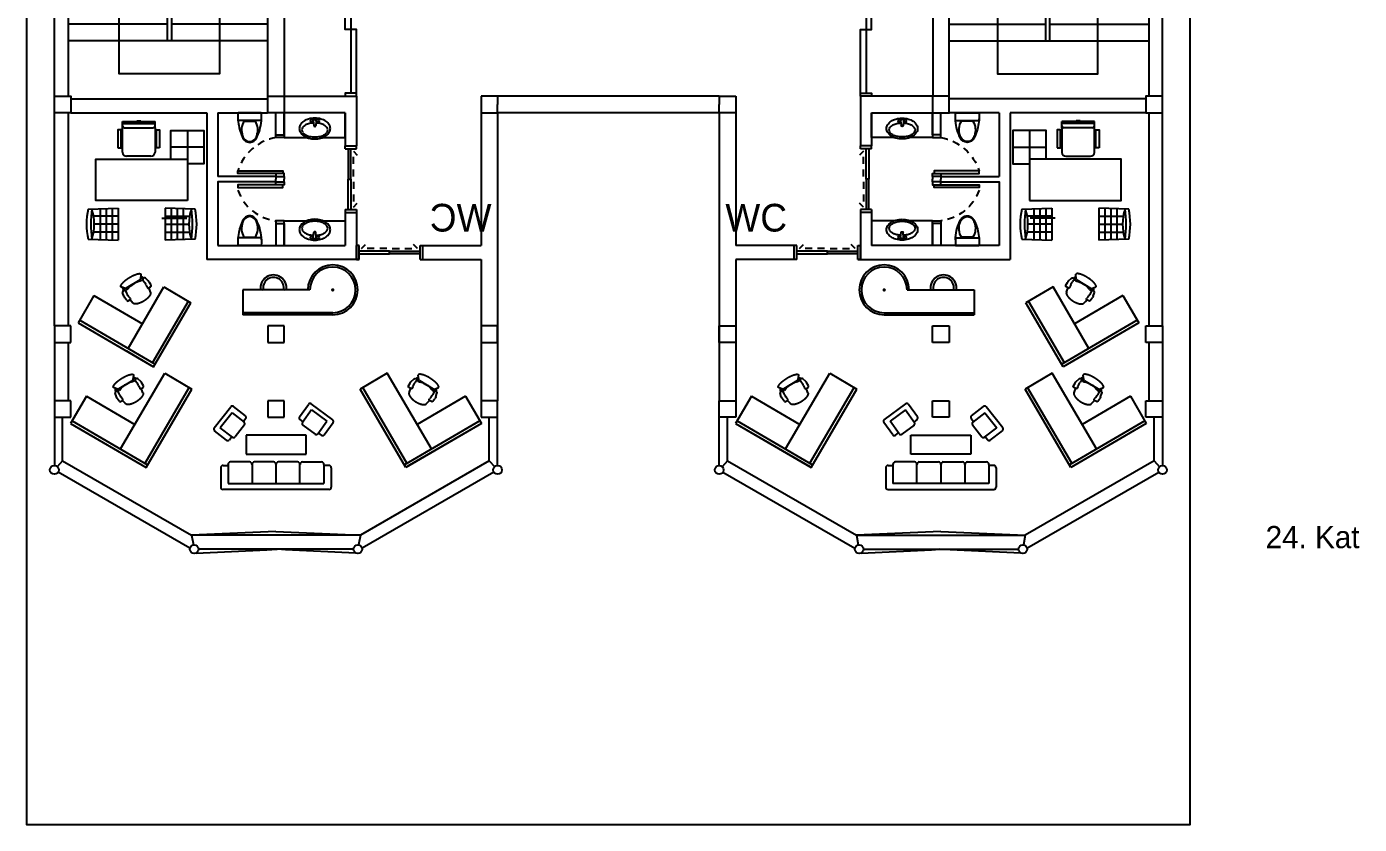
# Model space of a CAD drawing. Header units: millimetres. Extents: x -602 to 362, y 19021 to 19826.
# Drawn here: x -8.52 to 15.53, y 19642.04 to 19656.44 of the extents above; entities that cross this region are included whole.
import ezdxf

# ---------------------------------------------------------------- set-up
doc = ezdxf.new("R2010")
doc.units = ezdxf.units.MM
doc.linetypes.add('HIDDEN', pattern=[9.525, 6.35, -3.175])
for name, color, linetype in [('Duvar', 8, 'Continuous'), ('Kapı', 5, 'Continuous'), ('SectionCutEdges', 1, 'Continuous'), ('TAŞIYICI', 8, 'Continuous'), ('Tefriş', 254, 'Continuous')]:
    doc.layers.add(name, color=color, linetype=linetype)

# ---------------------------------------------------------------- blocks, each defined once
blk = doc.blocks.new('Çekirdek')
for points in [[(-4.017, 19655.187), (-4.017, 19655.587)], [(-3.867, 19655.187), (-3.867, 19655.587)], [(-4.017, 19654.437), (-4.017, 19654.387)], [(-4.017, 19654.337), (-4.017, 19654.387)], [(-3.867, 19654.437), (-3.867, 19654.387)], [(-3.867, 19654.337), (-3.867, 19654.387)], [(-4.017, 19653.587), (-4.017, 19653.187)], [(-3.867, 19653.587), (-3.867, 19653.187)]]:
    blk.add_lwpolyline(points)
at = {"layer": 'Duvar'}
for p, q in [((-2.717, 19660.737), (-2.567, 19660.737)), ((-2.717, 19659.587), (-2.567, 19659.587)), ((-5.979, 19659.287), (-5.979, 19656.887)), ((-5.979, 19659.287), (-5.904, 19659.287)), ((-5.904, 19659.287), (-5.904, 19656.887)), ((-4.017, 19655.187), (-3.867, 19655.187)), ((-4.017, 19654.437), (-3.867, 19654.437)), ((-4.017, 19654.337), (-3.867, 19654.337)), ((-4.017, 19653.587), (-3.867, 19653.587))]:
    blk.add_line(p, q, dxfattribs=at)
at = {"layer": 'Duvar', "linetype": 'HIDDEN', "ltscale": 0.025}
for p, q in [((-6.848, 19657.637), (-6.848, 19659.287)), ((-5.979, 19657.787), (-7.717, 19657.487))]:
    blk.add_line(p, q, dxfattribs=at)
at = {"layer": 'Duvar'}
for points in [[(-7.767, 19651.737), (-8.017, 19651.737), (-8.017, 19663.437)], [(-8.017, 19661.037), (-2.567, 19661.037), (-2.567, 19660.737), (-7.767, 19660.737), (-7.767, 19659.587)], [(-4.167, 19655.887), (-4.167, 19659.587)], [(-3.867, 19659.587), (-2.567, 19659.587), (-2.567, 19659.287), (-3.869, 19659.287), (-3.869, 19657.737), (-2.567, 19657.737), (-2.567, 19657.437), (-3.869, 19657.437), (-3.869, 19655.887), (-2.567, 19655.887), (-2.567, 19655.587)], [(-2.717, 19659.637), (-3.806, 19659.637), (-3.806, 19659.687), (-2.642, 19659.687), (-2.642, 19659.637)], [(-7.767, 19659.287), (-7.767, 19655.887)], [(-6.848, 19659.287), (-6.99, 19659.146)], [(-5.036, 19659.287), (-5.036, 19656.287), (-6.848, 19656.287), (-6.848, 19656.287), (-6.848, 19657.637)], [(-4.167, 19659.287), (-5.904, 19659.287)], [(-4.167, 19658.987), (-5.904, 19658.987)], [(-4.167, 19658.687), (-5.904, 19658.687)], [(-4.167, 19658.387), (-5.904, 19658.387)], [(-4.167, 19658.087), (-5.904, 19658.087)], [(-4.167, 19657.787), (-5.904, 19657.787)], [(-5.979, 19657.487), (-7.717, 19657.487)], [(-4.167, 19657.487), (-5.904, 19657.487)], [(-5.979, 19657.187), (-7.767, 19657.187)], [(-4.167, 19657.187), (-5.904, 19657.187)], [(-5.979, 19656.887), (-7.767, 19656.887)], [(-5.904, 19656.887), (-5.979, 19656.887)], [(-4.167, 19656.887), (-5.904, 19656.887)], [(-7.717, 19655.837), (-4.169, 19655.837)], [(-7.767, 19655.587), (-7.767, 19651.737)], [(-7.717, 19655.587), (-5.267, 19655.587)], [(-5.267, 19655.587), (-5.267, 19652.937)], [(-5.067, 19655.587), (-5.067, 19654.437)], [(-5.067, 19655.587), (-4.169, 19655.587)], [(-2.767, 19655.587), (-4.169, 19655.587)], [(-2.767, 19655.587), (-2.767, 19654.987)], [(-2.567, 19655.587), (-2.567, 19654.987)], [(-4.017, 19654.437), (-5.067, 19654.437)], [(-4.017, 19654.337), (-5.067, 19654.337), (-5.067, 19653.187)], [(-2.767, 19653.787), (-2.767, 19653.187)], [(-2.567, 19653.787), (-2.567, 19653.187)], [(-2.567, 19653.187), (-2.567, 19652.937), (-5.267, 19652.937)], [(-5.067, 19653.187), (-2.767, 19653.187)]]:
    blk.add_lwpolyline(points, dxfattribs=at)
at = {"layer": 'Duvar', "linetype": 'HIDDEN', "ltscale": 0.025}
for points in [[(-5.979, 19659.287), (-7.717, 19659.287)], [(-5.979, 19658.987), (-7.767, 19658.987)], [(-5.979, 19658.687), (-7.767, 19658.687)], [(-5.979, 19658.387), (-7.767, 19658.387)], [(-5.979, 19658.087), (-7.767, 19658.087)], [(-5.979, 19657.787), (-7.767, 19657.787)]]:
    blk.add_lwpolyline(points, dxfattribs=at)
at = {"layer": 'Duvar', "linetype": 'HIDDEN'}
blk.add_lwpolyline([(-6.848, 19659.287), (-6.707, 19659.146)], dxfattribs=at)
at = {"layer": 'Duvar'}
blk.add_circle((-5.036, 19659.287), 0.05, dxfattribs=at)
at = {"layer": 'Duvar', "linetype": 'HIDDEN', "ltscale": 0.025}
blk.add_arc((-2.736, 19659.615), 1.072, 88.9836, 176.1457, dxfattribs=at)
at = {"layer": 'Kapı'}
for points in [[(-2.567, 19660.737), (-2.567, 19660.687), (-2.717, 19660.687), (-2.717, 19660.737)], [(-2.567, 19659.587), (-2.567, 19659.637), (-2.717, 19659.637), (-2.717, 19659.587)], [(-2.567, 19659.287), (-2.567, 19659.237), (-2.767, 19659.237), (-2.767, 19659.287)], [(-2.667, 19659.237), (-2.667, 19658.937), (-2.767, 19658.937), (-2.767, 19659.237)], [(-2.567, 19657.787), (-2.567, 19658.937), (-2.667, 19658.937), (-2.667, 19657.787)], [(-2.567, 19657.737), (-2.567, 19657.787), (-2.767, 19657.787), (-2.767, 19657.737)], [(-2.567, 19657.437), (-2.567, 19657.387), (-2.767, 19657.387), (-2.767, 19657.437)], [(-2.667, 19657.387), (-2.667, 19657.087), (-2.767, 19657.087), (-2.767, 19657.387)], [(-2.567, 19655.937), (-2.567, 19657.087), (-2.667, 19657.087), (-2.667, 19655.937)], [(-2.567, 19655.887), (-2.567, 19655.937), (-2.767, 19655.937), (-2.767, 19655.887)], [(-3.867, 19655.187), (-3.867, 19655.137), (-4.017, 19655.137), (-4.017, 19655.187)], [(-2.767, 19654.987), (-2.567, 19654.987)], [(-2.767, 19654.937), (-2.767, 19654.987)], [(-2.767, 19654.937), (-2.567, 19654.937)], [(-2.717, 19654.937), (-2.717, 19654.387), (-2.667, 19654.387), (-2.667, 19654.937)], [(-2.567, 19654.937), (-2.567, 19654.987)], [(-4.006, 19654.487), (-4.706, 19654.487), (-4.706, 19654.537), (-3.892, 19654.537), (-3.892, 19654.487)], [(-4.006, 19654.287), (-4.706, 19654.287), (-4.706, 19654.237), (-3.892, 19654.237), (-3.892, 19654.287)], [(-3.867, 19654.437), (-3.867, 19654.487), (-4.017, 19654.487), (-4.017, 19654.437)], [(-3.867, 19654.337), (-3.867, 19654.287), (-4.017, 19654.287), (-4.017, 19654.337)], [(-2.717, 19653.837), (-2.717, 19654.387), (-2.667, 19654.387), (-2.667, 19653.837)], [(-2.767, 19653.837), (-2.567, 19653.837)], [(-2.767, 19653.837), (-2.767, 19653.787)], [(-2.567, 19653.837), (-2.567, 19653.787)], [(-3.867, 19653.587), (-3.867, 19653.637), (-4.017, 19653.637), (-4.017, 19653.587)], [(-2.767, 19653.787), (-2.567, 19653.787)]]:
    blk.add_lwpolyline(points, dxfattribs=at)
at = {"layer": 'Kapı', "linetype": 'HIDDEN', "ltscale": 0.02}
for points in [[(-2.621, 19654.437), (-2.621, 19654.891), (-2.55, 19654.821)], [(-2.621, 19654.338), (-2.621, 19653.884), (-2.55, 19653.954)]]:
    blk.add_lwpolyline(points, dxfattribs=at)
for centre, radius, start, end in [((-3.867, 19654.27), 0.88, 99.7932, 162.3205), ((-3.927, 19654.456), 0.824, 199.0532, 263.736)]:
    blk.add_arc(centre, radius, start, end, dxfattribs=at)
at = {"layer": 'SectionCutEdges'}
for p, q in [((-8.017, 19659.287), (-8.017, 19659.587)), ((-8.017, 19659.587), (-7.717, 19659.587)), ((-7.717, 19659.587), (-7.717, 19659.287)), ((-4.167, 19659.587), (-3.867, 19659.587)), ((-4.167, 19659.587), (-3.867, 19659.587)), ((-4.167, 19659.287), (-4.167, 19659.587)), ((-3.867, 19659.587), (-3.867, 19659.287)), ((-3.867, 19659.587), (-3.867, 19659.287)), ((-7.717, 19659.287), (-8.017, 19659.287)), ((-3.867, 19659.287), (-4.167, 19659.287)), ((-3.867, 19659.287), (-4.167, 19659.287)), ((-8.017, 19657.437), (-8.017, 19657.737)), ((-8.017, 19657.737), (-7.717, 19657.737)), ((-7.717, 19657.737), (-7.717, 19657.437)), ((-4.167, 19657.737), (-3.867, 19657.737)), ((-4.167, 19657.437), (-4.167, 19657.737)), ((-4.167, 19657.737), (-3.867, 19657.737)), ((-4.167, 19657.437), (-4.167, 19657.737)), ((-3.867, 19657.737), (-3.867, 19657.437)), ((-3.867, 19657.737), (-3.867, 19657.437)), ((-7.717, 19657.437), (-8.017, 19657.437)), ((-3.867, 19657.437), (-4.167, 19657.437)), ((-3.867, 19657.437), (-4.167, 19657.437)), ((-4.167, 19655.887), (-3.867, 19655.887)), ((-4.167, 19655.587), (-4.167, 19655.887)), ((-4.167, 19655.887), (-3.867, 19655.887)), ((-4.167, 19655.587), (-4.167, 19655.887)), ((-3.867, 19655.887), (-3.867, 19655.587)), ((-3.867, 19655.887), (-3.867, 19655.587))]:
    blk.add_line(p, q, dxfattribs=at)
blk.add_lwpolyline([(-8.017, 19655.887), (-7.717, 19655.887), (-7.717, 19655.587), (-8.017, 19655.587)], close=True, dxfattribs=at)
at = {"layer": 'Tefriş'}
for p, q in [((-4.282, 19655.587), (-4.702, 19655.587)), ((-4.277, 19655.54), (-4.282, 19655.587)), ((-4.282, 19655.443), (-4.277, 19655.49)), ((-4.277, 19655.49), (-4.277, 19655.54)), ((-4.293, 19655.445), (-4.691, 19655.445)), ((-4.594, 19655.436), (-4.39, 19655.436)), ((-4.293, 19655.445), (-4.282, 19655.443)), ((-3.344, 19655.44), (-3.333, 19655.353)), ((-3.29, 19655.44), (-3.301, 19655.353)), ((-4.293, 19653.33), (-4.691, 19653.33)), ((-4.594, 19653.339), (-4.39, 19653.339)), ((-4.293, 19653.33), (-4.282, 19653.331)), ((-4.282, 19653.331), (-4.277, 19653.285)), ((-3.344, 19653.335), (-3.333, 19653.422)), ((-3.29, 19653.335), (-3.301, 19653.422)), ((-4.282, 19653.187), (-4.702, 19653.187)), ((-4.277, 19653.235), (-4.282, 19653.187)), ((-4.277, 19653.285), (-4.277, 19653.235))]:
    blk.add_line(p, q, dxfattribs=at)
for points in [[(-3.867, 19655.587), (-3.867, 19655.137), (-3.457, 19655.137)], [(-3.177, 19655.137), (-2.767, 19655.137), (-2.767, 19655.587)], [(-3.867, 19653.187), (-3.867, 19653.637), (-3.457, 19653.637)], [(-3.177, 19653.637), (-2.767, 19653.637), (-2.767, 19653.187)]]:
    blk.add_lwpolyline(points, dxfattribs=at)
for centre in [(-3.373, 19655.441), (-3.261, 19655.441), (-3.373, 19653.334), (-3.261, 19653.334)]:
    blk.add_circle(centre, 0.0244, dxfattribs=at)
for centre, radius, start, end in [((-4.267, 19655.515), 0.44, 170.5377, 187.7399), ((-4.161, 19655.504), 0.546, 182.1851, 188.8848), ((-5.118, 19655.511), 0.841, 335.1445, 358.1585), ((-3.317, 19655.068), 0.42, 90, 105.4371), ((-3.317, 19655.068), 0.42, 74.5629, 90), ((-4.677, 19655.474), 0.032, 214.7073, 244.7492), ((-3.765, 19655.533), 0.942, 186.8522, 203.4891), ((-4.328, 19655.277), 0.311, 149.1276, 200.0898), ((-4.656, 19655.277), 0.311, 339.9102, 30.8724), ((-3.47, 19655.3), 0.127, 148.1465, 180), ((-3.47, 19655.3), 0.127, 180, 211.8535), ((-3.397, 19655.255), 0.214, 123.6901, 148.1465), ((-3.479, 19655.276), 0.0715, 142.5096, 180), ((-3.479, 19655.276), 0.0715, 180, 217.4904), ((-3.402, 19655.216), 0.169, 118.369, 142.5096), ((-3.348, 19655.182), 0.301, 105.4371, 123.6901), ((-3.351, 19655.121), 0.277, 102.6081, 118.369), ((-3.317, 19654.97), 0.432, 92.9466, 102.6081), ((-3.317, 19655.44), 0.0271, 0, 180), ((-3.317, 19655.353), 0.0161, 180, 0), ((-3.317, 19654.97), 0.432, 77.3919, 87.0534), ((-3.283, 19655.121), 0.277, 61.631, 77.3919), ((-3.285, 19655.182), 0.301, 56.3099, 74.5629), ((-3.232, 19655.216), 0.169, 37.4904, 61.631), ((-3.237, 19655.255), 0.214, 31.8535, 56.3099), ((-3.154, 19655.276), 0.0715, 0, 37.4904), ((-3.154, 19655.276), 0.0715, 322.5096, 0), ((-3.163, 19655.3), 0.127, 0, 31.8535), ((-3.163, 19655.3), 0.127, 328.1465, 0), ((-4.48, 19655.203), 0.155, 197.2477, 249.5476), ((-4.47, 19655.21), 0.155, 194.7786, 226.8543), ((-4.492, 19655.186), 0.122, 226.8543, 313.1457), ((-4.492, 19655.172), 0.122, 249.5476, 290.4524), ((-4.503, 19655.203), 0.155, 290.4524, 342.7523), ((-4.514, 19655.21), 0.155, 313.1457, 345.2214), ((-3.397, 19655.346), 0.214, 211.8535, 236.3099), ((-3.402, 19655.335), 0.169, 217.4904, 241.631), ((-3.348, 19655.418), 0.301, 236.3099, 254.5629), ((-3.351, 19655.43), 0.277, 241.631, 257.3919), ((-3.317, 19655.533), 0.42, 254.5629, 270), ((-3.317, 19655.581), 0.432, 257.3919, 270), ((-3.317, 19655.581), 0.432, 270, 282.6081), ((-3.317, 19655.533), 0.42, 270, 285.4371), ((-3.283, 19655.43), 0.277, 282.6081, 298.369), ((-3.285, 19655.418), 0.301, 285.4371, 303.6901), ((-3.232, 19655.335), 0.169, 298.369, 322.5096), ((-3.237, 19655.346), 0.214, 303.6901, 328.1465), ((-3.765, 19653.242), 0.942, 156.5109, 173.1478), ((-4.328, 19653.498), 0.311, 159.9102, 210.8724), ((-4.48, 19653.572), 0.155, 110.4524, 162.7523), ((-4.47, 19653.565), 0.155, 133.1457, 165.2214), ((-4.492, 19653.589), 0.122, 46.8543, 133.1457), ((-4.492, 19653.603), 0.122, 69.5476, 110.4524), ((-4.503, 19653.572), 0.155, 17.2477, 69.5476), ((-4.514, 19653.565), 0.155, 14.7786, 46.8543), ((-4.656, 19653.498), 0.311, 329.1276, 20.0898), ((-5.118, 19653.264), 0.841, 1.8415, 24.8555), ((-3.397, 19653.429), 0.214, 123.6901, 148.1465), ((-3.402, 19653.44), 0.169, 118.369, 142.5096), ((-3.348, 19653.357), 0.301, 105.4371, 123.6901), ((-3.351, 19653.345), 0.277, 102.6081, 118.369), ((-3.317, 19653.242), 0.42, 90, 105.4371), ((-3.317, 19653.194), 0.432, 90, 102.6081), ((-3.317, 19653.242), 0.42, 74.5629, 90), ((-3.317, 19653.194), 0.432, 77.3919, 90), ((-3.283, 19653.345), 0.277, 61.631, 77.3919), ((-3.285, 19653.357), 0.301, 56.3099, 74.5629), ((-3.232, 19653.44), 0.169, 37.4904, 61.631), ((-3.237, 19653.429), 0.214, 31.8535, 56.3099), ((-4.267, 19653.26), 0.44, 172.2601, 189.4623), ((-4.161, 19653.271), 0.546, 171.1152, 177.8149), ((-4.677, 19653.301), 0.032, 115.2508, 145.2927), ((-3.47, 19653.475), 0.127, 148.1465, 180), ((-3.47, 19653.475), 0.127, 180, 211.8535), ((-3.397, 19653.52), 0.214, 211.8535, 236.3099), ((-3.479, 19653.499), 0.0715, 142.5096, 180), ((-3.479, 19653.499), 0.0715, 180, 217.4904), ((-3.402, 19653.559), 0.169, 217.4904, 241.631), ((-3.348, 19653.593), 0.301, 236.3099, 254.5629), ((-3.351, 19653.654), 0.277, 241.631, 257.3919), ((-3.317, 19653.805), 0.432, 257.3919, 267.0534), ((-3.317, 19653.335), 0.0271, 180, 0), ((-3.317, 19653.422), 0.0161, 0, 180), ((-3.317, 19653.805), 0.432, 272.9466, 282.6081), ((-3.283, 19653.654), 0.277, 282.6081, 298.369), ((-3.285, 19653.593), 0.301, 285.4371, 303.6901), ((-3.232, 19653.559), 0.169, 298.369, 322.5096), ((-3.237, 19653.52), 0.214, 303.6901, 328.1465), ((-3.154, 19653.499), 0.0715, 0, 37.4904), ((-3.154, 19653.499), 0.0715, 322.5096, 0), ((-3.163, 19653.475), 0.127, 0, 31.8535), ((-3.163, 19653.475), 0.127, 328.1465, 0), ((-3.317, 19653.707), 0.42, 254.5629, 270), ((-3.317, 19653.707), 0.42, 270, 285.4371)]:
    blk.add_arc(centre, radius, start, end, dxfattribs=at)
at = {"layer": 'Kapı', "insert": (4.092, 19653.941), "char_height": 0.5, "attachment_point": 1}
blk.add_mtext_dynamic_manual_height_columns('{\\fEvogria|b0|i0|c162|p2;WC}', width=2.09358, gutter_width=1, heights=[0], dxfattribs=at)
blk = doc.blocks.new('AP00XXXX$0$A$C53421247-flat-2')
at = {"color": 0}
for p, q in [((-0.402, 0.575), (-0.397, 0.583)), ((-0.397, 0.583), (-0.393, 0.591)), ((-0.393, 0.591), (-0.388, 0.599)), ((-0.388, 0.599), (-0.383, 0.607)), ((-0.383, 0.607), (-0.379, 0.615)), ((-0.379, 0.615), (-0.374, 0.622)), ((-0.374, 0.622), (-0.369, 0.629)), ((-0.369, 0.629), (-0.364, 0.637)), ((-0.364, 0.637), (-0.36, 0.644)), ((-0.36, 0.644), (-0.354, 0.651)), ((-0.354, 0.651), (-0.35, 0.658)), ((-0.35, 0.658), (-0.345, 0.664)), ((-0.183, 0.639), (-0.35, 0.324)), ((-0.345, 0.664), (-0.34, 0.671)), ((-0.34, 0.671), (-0.335, 0.677)), ((-0.335, 0.677), (-0.33, 0.683)), ((-0.33, 0.683), (-0.325, 0.689)), ((-0.325, 0.689), (-0.321, 0.695)), ((-0.321, 0.695), (-0.315, 0.7)), ((-0.315, 0.7), (-0.311, 0.706)), ((-0.311, 0.706), (-0.306, 0.71)), ((-0.306, 0.71), (-0.301, 0.716)), ((-0.301, 0.716), (-0.297, 0.72)), ((-0.297, 0.72), (-0.292, 0.724)), ((-0.292, 0.724), (-0.287, 0.728)), ((-0.287, 0.728), (-0.283, 0.732)), ((-0.283, 0.732), (-0.279, 0.735)), ((-0.279, 0.735), (-0.274, 0.739)), ((-0.274, 0.739), (-0.27, 0.742)), ((-0.27, 0.742), (-0.266, 0.744)), ((-0.266, 0.744), (-0.262, 0.746)), ((-0.262, 0.746), (-0.259, 0.749)), ((-0.259, 0.749), (-0.254, 0.75)), ((-0.254, 0.75), (-0.251, 0.752)), ((-0.251, 0.752), (-0.247, 0.753)), ((-0.247, 0.753), (-0.244, 0.754)), ((-0.244, 0.754), (-0.24, 0.755)), ((-0.24, 0.755), (-0.238, 0.755)), ((-0.238, 0.755), (-0.234, 0.755)), ((-0.234, 0.755), (-0.231, 0.755)), ((-0.231, 0.755), (-0.229, 0.755)), ((-0.229, 0.755), (-0.226, 0.754)), ((-0.226, 0.754), (-0.223, 0.753)), ((-0.183, 0.665), (-0.221, 0.75)), ((-0.189, 0.587), (-0.214, 0.562)), ((-0.191, 0.711), (-0.2, 0.703)), ((-0.196, 0.614), (-0.174, 0.603)), ((-0.158, 0.712), (-0.191, 0.711)), ((-0.167, 0.61), (-0.189, 0.587)), ((-0.187, 0.676), (-0.186, 0.682)), ((-0.186, 0.682), (-0.179, 0.691)), ((-0.18, 0.652), (-0.183, 0.665)), ((-0.183, 0.639), (-0.18, 0.652)), ((-0.157, 0.622), (-0.183, 0.639)), ((-0.179, 0.691), (-0.155, 0.697)), ((-0.157, 0.622), (-0.167, 0.61)), ((-0.148, 0.71), (-0.158, 0.712)), ((-0.149, 0.638), (-0.157, 0.622)), ((-0.155, 0.697), (-0.14, 0.692)), ((-0.143, 0.659), (-0.149, 0.638)), ((-0.133, 0.705), (-0.148, 0.71)), ((-0.142, 0.662), (-0.143, 0.659)), ((-0.136, 0.666), (-0.142, 0.662)), ((-0.128, 0.715), (-0.139, 0.693)), ((-0.124, 0.659), (-0.081, 0.644)), ((-0.015, 0.705), (-0.101, 0.727)), ((-0.014, 0.607), (0.009, 0.591)), ((0.011, 0.591), (0.035, 0.571)), ((0.084, 0.653), (0.022, 0.69)), ((0.07, 0.579), (0.093, 0.622)), ((-0.483, 0.343), (-0.482, 0.349)), ((-0.483, 0.338), (-0.483, 0.343)), ((-0.483, 0.333), (-0.483, 0.338)), ((-0.482, 0.328), (-0.483, 0.333)), ((-0.482, 0.354), (-0.481, 0.361)), ((-0.482, 0.349), (-0.482, 0.354)), ((-0.482, 0.323), (-0.482, 0.328)), ((-0.482, 0.32), (-0.482, 0.323)), ((-0.481, 0.315), (-0.482, 0.32)), ((-0.481, 0.366), (-0.48, 0.373)), ((-0.481, 0.361), (-0.481, 0.366)), ((-0.48, 0.311), (-0.481, 0.315)), ((-0.48, 0.373), (-0.478, 0.379)), ((-0.479, 0.307), (-0.48, 0.311)), ((-0.478, 0.304), (-0.479, 0.307)), ((-0.478, 0.379), (-0.477, 0.386)), ((-0.477, 0.301), (-0.478, 0.304)), ((-0.477, 0.386), (-0.475, 0.393)), ((-0.475, 0.298), (-0.477, 0.301)), ((-0.475, 0.393), (-0.474, 0.4)), ((-0.473, 0.296), (-0.475, 0.298)), ((-0.474, 0.4), (-0.472, 0.407)), ((-0.471, 0.294), (-0.473, 0.296)), ((-0.472, 0.407), (-0.47, 0.414)), ((-0.469, 0.292), (-0.471, 0.294)), ((-0.47, 0.414), (-0.468, 0.421)), ((-0.468, 0.421), (-0.465, 0.429)), ((-0.465, 0.429), (-0.463, 0.437)), ((-0.37, 0.307), (-0.465, 0.291)), ((-0.463, 0.437), (-0.46, 0.445)), ((-0.46, 0.445), (-0.458, 0.453)), ((-0.458, 0.453), (-0.455, 0.46)), ((-0.455, 0.46), (-0.452, 0.469)), ((-0.452, 0.469), (-0.448, 0.477)), ((-0.448, 0.477), (-0.445, 0.485)), ((-0.445, 0.485), (-0.442, 0.493)), ((-0.442, 0.493), (-0.438, 0.501)), ((-0.438, 0.501), (-0.435, 0.509)), ((-0.435, 0.509), (-0.431, 0.518)), ((-0.431, 0.518), (-0.427, 0.526)), ((-0.427, 0.526), (-0.423, 0.535)), ((-0.423, 0.535), (-0.419, 0.543)), ((-0.419, 0.543), (-0.415, 0.551)), ((-0.415, 0.551), (-0.411, 0.559)), ((-0.413, 0.285), (-0.411, 0.3)), ((-0.411, 0.559), (-0.406, 0.567)), ((-0.406, 0.567), (-0.402, 0.575)), ((-0.386, 0.301), (-0.391, 0.289)), ((-0.38, 0.305), (-0.386, 0.301)), ((-0.357, 0.312), (-0.37, 0.307)), ((-0.35, 0.324), (-0.357, 0.312)), ((-0.319, 0.31), (-0.35, 0.324)), ((-0.329, 0.294), (-0.341, 0.277)), ((-0.337, 0.348), (-0.315, 0.335)), ((-0.321, 0.305), (-0.329, 0.294)), ((-0.318, 0.312), (-0.321, 0.305)), ((-0.316, 0.328), (-0.318, 0.312)), ((-0.303, 0.394), (-0.316, 0.328)), ((-0.3, 0.402), (-0.303, 0.394)), ((-0.28, 0.456), (-0.3, 0.402)), ((-0.259, 0.493), (-0.28, 0.456)), ((-0.229, 0.542), (-0.259, 0.493)), ((-0.214, 0.562), (-0.229, 0.542)), ((0.114, 0.546), (0.069, 0.577)), ((0.148, 0.518), (0.114, 0.546)), ((0.132, 0.296), (0.13, 0.291)), ((0.134, 0.3), (0.132, 0.296)), ((0.136, 0.304), (0.134, 0.3)), ((0.138, 0.309), (0.136, 0.304)), ((0.14, 0.313), (0.138, 0.309)), ((0.141, 0.318), (0.14, 0.313)), ((0.144, 0.322), (0.141, 0.318)), ((0.145, 0.327), (0.144, 0.322)), ((0.147, 0.331), (0.145, 0.327)), ((0.149, 0.335), (0.147, 0.331)), ((0.148, 0.518), (0.15, 0.517)), ((0.15, 0.34), (0.149, 0.335)), ((0.15, 0.517), (0.151, 0.516)), ((0.152, 0.344), (0.15, 0.34)), ((0.151, 0.516), (0.153, 0.514)), ((0.153, 0.349), (0.152, 0.344)), ((0.153, 0.514), (0.154, 0.512)), ((0.155, 0.353), (0.153, 0.349)), ((0.154, 0.512), (0.156, 0.51)), ((0.157, 0.358), (0.155, 0.353)), ((0.156, 0.51), (0.157, 0.509)), ((0.157, 0.509), (0.159, 0.507)), ((0.158, 0.362), (0.157, 0.358)), ((0.159, 0.366), (0.158, 0.362)), ((0.159, 0.507), (0.16, 0.505)), ((0.16, 0.371), (0.159, 0.366)), ((0.16, 0.505), (0.161, 0.503)), ((0.162, 0.375), (0.16, 0.371)), ((0.161, 0.503), (0.162, 0.502)), ((0.162, 0.502), (0.163, 0.499)), ((0.163, 0.379), (0.162, 0.375)), ((0.163, 0.499), (0.165, 0.497)), ((0.164, 0.384), (0.163, 0.379)), ((0.165, 0.388), (0.164, 0.384)), ((0.165, 0.497), (0.165, 0.494)), ((0.165, 0.494), (0.166, 0.492)), ((0.166, 0.392), (0.165, 0.388)), ((0.166, 0.492), (0.167, 0.49)), ((0.167, 0.396), (0.166, 0.392)), ((0.167, 0.49), (0.168, 0.487)), ((0.169, 0.405), (0.167, 0.4)), ((0.167, 0.4), (0.167, 0.396)), ((0.168, 0.487), (0.169, 0.484)), ((0.169, 0.484), (0.169, 0.481)), ((0.169, 0.481), (0.17, 0.478)), ((0.17, 0.416), (0.169, 0.412)), ((0.169, 0.412), (0.169, 0.409)), ((0.169, 0.409), (0.169, 0.405)), ((0.17, 0.478), (0.17, 0.476)), ((0.17, 0.476), (0.171, 0.473)), ((0.171, 0.42), (0.17, 0.416)), ((0.171, 0.473), (0.171, 0.47)), ((0.171, 0.47), (0.172, 0.467)), ((0.172, 0.428), (0.171, 0.424)), ((0.171, 0.424), (0.171, 0.42)), ((0.172, 0.467), (0.172, 0.463)), ((0.172, 0.463), (0.172, 0.46)), ((0.172, 0.46), (0.173, 0.457)), ((0.173, 0.454), (0.172, 0.45)), ((0.172, 0.45), (0.172, 0.447)), ((0.172, 0.447), (0.173, 0.443)), ((0.173, 0.443), (0.172, 0.439)), ((0.172, 0.439), (0.172, 0.436)), ((0.172, 0.436), (0.172, 0.432)), ((0.172, 0.432), (0.172, 0.428)), ((0.173, 0.457), (0.173, 0.454)), ((-0.394, 0.257), (-0.413, 0.285)), ((-0.375, 0.242), (-0.394, 0.257)), ((-0.391, 0.289), (-0.38, 0.266)), ((-0.38, 0.266), (-0.366, 0.258)), ((-0.368, 0.255), (-0.38, 0.233)), ((-0.308, 0.145), (-0.375, 0.204)), ((-0.342, 0.275), (-0.344, 0.267)), ((-0.341, 0.277), (-0.342, 0.275)), ((-0.34, 0.266), (-0.295, 0.233)), ((-0.206, 0.095), (-0.274, 0.123)), ((-0.227, 0.2), (-0.201, 0.189)), ((-0.199, 0.189), (-0.168, 0.179)), ((-0.176, 0.105), (-0.154, 0.146)), ((-0.103, 0.13), (-0.153, 0.149)), ((-0.062, 0.119), (-0.103, 0.13)), ((-0.06, 0.118), (-0.062, 0.119)), ((-0.058, 0.117), (-0.06, 0.118)), ((-0.056, 0.117), (-0.058, 0.117)), ((-0.054, 0.117), (-0.056, 0.117)), ((-0.051, 0.116), (-0.054, 0.117)), ((-0.049, 0.116), (-0.051, 0.116)), ((-0.048, 0.116), (-0.049, 0.116)), ((-0.045, 0.116), (-0.048, 0.116)), ((-0.043, 0.116), (-0.045, 0.116)), ((-0.04, 0.116), (-0.043, 0.116)), ((-0.038, 0.117), (-0.04, 0.116)), ((-0.035, 0.117), (-0.038, 0.117)), ((-0.033, 0.117), (-0.035, 0.117)), ((-0.031, 0.118), (-0.033, 0.117)), ((-0.028, 0.119), (-0.031, 0.118)), ((-0.025, 0.119), (-0.028, 0.119)), ((-0.023, 0.12), (-0.025, 0.119)), ((-0.02, 0.121), (-0.023, 0.12)), ((-0.018, 0.123), (-0.02, 0.121)), ((-0.015, 0.124), (-0.018, 0.123)), ((-0.012, 0.125), (-0.015, 0.124)), ((-0.009, 0.126), (-0.012, 0.125)), ((-0.007, 0.128), (-0.009, 0.126)), ((-0.004, 0.129), (-0.007, 0.128)), ((-0.001, 0.131), (-0.004, 0.129)), ((0.002, 0.133), (-0.001, 0.131)), ((0.005, 0.134), (0.002, 0.133)), ((0.008, 0.136), (0.005, 0.134)), ((0.01, 0.138), (0.008, 0.136)), ((0.013, 0.14), (0.01, 0.138)), ((0.016, 0.142), (0.013, 0.14)), ((0.019, 0.144), (0.016, 0.142)), ((0.022, 0.147), (0.019, 0.144)), ((0.024, 0.149), (0.022, 0.147)), ((0.027, 0.151), (0.024, 0.149)), ((0.03, 0.154), (0.027, 0.151)), ((0.033, 0.157), (0.03, 0.154)), ((0.036, 0.159), (0.033, 0.157)), ((0.04, 0.162), (0.036, 0.159)), ((0.043, 0.165), (0.04, 0.162)), ((0.045, 0.168), (0.043, 0.165)), ((0.048, 0.171), (0.045, 0.168)), ((0.051, 0.174), (0.048, 0.171)), ((0.054, 0.177), (0.051, 0.174)), ((0.057, 0.181), (0.054, 0.177)), ((0.06, 0.183), (0.057, 0.181)), ((0.062, 0.187), (0.06, 0.183)), ((0.066, 0.19), (0.062, 0.187)), ((0.068, 0.194), (0.066, 0.19)), ((0.071, 0.197), (0.068, 0.194)), ((0.074, 0.201), (0.071, 0.197)), ((0.076, 0.204), (0.074, 0.201)), ((0.079, 0.209), (0.076, 0.204)), ((0.082, 0.212), (0.079, 0.209)), ((0.085, 0.216), (0.082, 0.212)), ((0.088, 0.22), (0.085, 0.216)), ((0.091, 0.223), (0.088, 0.22)), ((0.094, 0.228), (0.091, 0.223)), ((0.096, 0.232), (0.094, 0.228)), ((0.099, 0.236), (0.096, 0.232)), ((0.101, 0.239), (0.099, 0.236)), ((0.104, 0.244), (0.101, 0.239)), ((0.106, 0.247), (0.104, 0.244)), ((0.109, 0.252), (0.106, 0.247)), ((0.111, 0.257), (0.109, 0.252)), ((0.114, 0.26), (0.111, 0.257)), ((0.116, 0.265), (0.114, 0.26)), ((0.119, 0.269), (0.116, 0.265)), ((0.121, 0.273), (0.119, 0.269)), ((0.123, 0.277), (0.121, 0.273)), ((0.125, 0.282), (0.123, 0.277)), ((0.127, 0.286), (0.125, 0.282)), ((0.13, 0.291), (0.127, 0.286))]:
    blk.add_line(p, q, dxfattribs=at)
for centre, radius, start, end in [((-0.226, 0.747), 0.00587, 24.1637, 63.0231), ((-0.119, 0.681), 0.0235, 151.1162, 235.1431), ((-0.119, 0.681), 0.0235, 235.1431, 256.7996), ((-0.107, 0.704), 0.0235, 75.8107, 151.1162), ((-0.204, 0.345), 0.324, 54.1745, 67.7214), ((-0.05, 0.568), 0.141, 59.4825, 75.8107), ((-0.004, 0.572), 0.0235, 51.1082, 56.248), ((0.072, 0.633), 0.0235, 332.4182, 59.4825), ((-0.465, 0.297), 0.00587, 230.3011, 279.9373), ((0.049, 0.59), 0.0235, 231.1082, 332.4182), ((-0.359, 0.222), 0.0235, 151.0859, 229.3263), ((-0.348, 0.244), 0.0235, 72.284, 151.0859), ((-0.216, 0.251), 0.141, 229.0257, 245.3538), ((-0.12, 0.505), 0.324, 237.1149, 250.6618), ((-0.197, 0.116), 0.0235, 246.0859, 332.4182), ((-0.192, 0.211), 0.0235, 248.5883, 253.7281), ((-0.175, 0.157), 0.0235, 332.4182, 70.7438)]:
    blk.add_arc(centre, radius, start, end, dxfattribs=at)

msp = doc.modelspace()

# ---------------------------------------------------------------- linework, layer by layer
at = {"layer": 'Duvar'}
for p, q in [((3.983, 19655.187), (-0.017, 19655.187)), ((3.983, 19654.887), (-0.017, 19654.887))]:
    msp.add_line(p, q, dxfattribs=at)
msp.add_lwpolyline([(-8.517, 19671.737), (-8.517, 19642.037), (12.483, 19642.037), (12.483, 19671.737)], close=True, dxfattribs=at)
for points in [[(-0.317, 19654.887), (-0.317, 19652.487)], [(-0.017, 19654.887), (-0.017, 19649.687)], [(3.983, 19654.887), (3.983, 19649.687)], [(4.283, 19654.887), (4.283, 19652.487)], [(-2.567, 19652.487), (-2.567, 19652.487)], [(-1.367, 19652.487), (-0.317, 19652.487)], [(5.333, 19652.487), (4.283, 19652.487)], [(6.533, 19652.487), (6.533, 19652.487)], [(-2.567, 19652.237), (-2.517, 19652.237)], [(-1.417, 19652.237), (-0.317, 19652.237)], [(-0.317, 19652.237), (-0.317, 19651.037)], [(5.383, 19652.237), (4.283, 19652.237)], [(4.283, 19652.237), (4.283, 19651.037)], [(6.533, 19652.237), (6.483, 19652.237)], [(-8.017, 19650.737), (-8.017, 19649.687)], [(-7.767, 19650.737), (-7.767, 19649.687)], [(-0.317, 19650.737), (-0.317, 19649.687)], [(4.283, 19650.737), (4.283, 19649.687)], [(11.733, 19650.737), (11.733, 19649.687)], [(11.983, 19650.737), (11.983, 19649.687)]]:
    msp.add_lwpolyline(points, dxfattribs=at)
at = {"layer": 'Kapı'}
for points in [[(-2.567, 19652.237), (-2.567, 19652.487)], [(-2.517, 19652.487), (-2.567, 19652.487)], [(-2.517, 19652.237), (-2.517, 19652.487)], [(-2.517, 19652.337), (-1.967, 19652.337), (-1.967, 19652.387), (-2.517, 19652.387)], [(-1.417, 19652.337), (-1.967, 19652.337), (-1.967, 19652.387), (-1.417, 19652.387)], [(-1.417, 19652.237), (-1.417, 19652.487)], [(-1.417, 19652.487), (-1.367, 19652.487)], [(-1.367, 19652.237), (-1.367, 19652.487)], [(5.333, 19652.237), (5.333, 19652.487)], [(5.383, 19652.487), (5.333, 19652.487)], [(5.383, 19652.237), (5.383, 19652.487)], [(5.383, 19652.337), (5.933, 19652.337), (5.933, 19652.387), (5.383, 19652.387)], [(6.483, 19652.337), (5.933, 19652.337), (5.933, 19652.387), (6.483, 19652.387)], [(6.483, 19652.237), (6.483, 19652.487)], [(6.483, 19652.487), (6.533, 19652.487)], [(6.533, 19652.237), (6.533, 19652.487)], [(-2.517, 19652.237), (-2.567, 19652.237)], [(-1.417, 19652.237), (-1.367, 19652.237)], [(5.383, 19652.237), (5.333, 19652.237)], [(6.483, 19652.237), (6.533, 19652.237)]]:
    msp.add_lwpolyline(points, dxfattribs=at)
at = {"layer": 'Kapı', "linetype": 'HIDDEN', "ltscale": 0.02}
for points in [[(-2.016, 19652.433), (-2.471, 19652.433), (-2.4, 19652.504)], [(-1.918, 19652.433), (-1.463, 19652.433), (-1.534, 19652.504)], [(5.884, 19652.433), (5.429, 19652.433), (5.5, 19652.504)], [(5.982, 19652.433), (6.437, 19652.433), (6.366, 19652.504)]]:
    msp.add_lwpolyline(points, dxfattribs=at)
at = {"layer": 'SectionCutEdges'}
for p, q in [((-0.017, 19655.187), (-0.317, 19655.187)), ((-0.317, 19655.187), (-0.317, 19654.887)), ((-0.017, 19655.187), (-0.017, 19655.037)), ((-0.017, 19654.887), (-0.017, 19655.037)), ((3.983, 19655.187), (4.283, 19655.187)), ((3.983, 19655.187), (3.983, 19655.037)), ((3.983, 19654.887), (3.983, 19655.037)), ((4.283, 19655.187), (4.283, 19654.887)), ((-0.317, 19654.887), (-0.017, 19654.887)), ((4.283, 19654.887), (3.983, 19654.887)), ((-8.017, 19651.037), (-8.017, 19650.737)), ((-7.717, 19651.037), (-8.017, 19651.037)), ((-7.717, 19650.737), (-7.717, 19651.037)), ((-3.867, 19651.037), (-4.167, 19651.037)), ((-4.167, 19651.037), (-4.167, 19650.737)), ((-3.867, 19650.737), (-3.867, 19651.037)), ((-0.017, 19651.037), (-0.317, 19651.037)), ((-0.317, 19651.037), (-0.317, 19650.737)), ((-0.017, 19650.737), (-0.017, 19651.037)), ((3.983, 19650.737), (3.983, 19651.037)), ((3.983, 19651.037), (4.283, 19651.037)), ((4.283, 19651.037), (4.283, 19650.737)), ((7.833, 19651.037), (8.133, 19651.037)), ((7.833, 19650.737), (7.833, 19651.037)), ((8.133, 19651.037), (8.133, 19650.737)), ((11.683, 19651.037), (11.983, 19651.037)), ((11.683, 19650.737), (11.683, 19651.037)), ((11.983, 19651.037), (11.983, 19650.737)), ((-8.017, 19650.737), (-7.717, 19650.737)), ((-4.167, 19650.737), (-3.867, 19650.737)), ((-0.317, 19650.737), (-0.017, 19650.737)), ((4.283, 19650.737), (3.983, 19650.737)), ((8.133, 19650.737), (7.833, 19650.737)), ((11.983, 19650.737), (11.683, 19650.737)), ((-8.017, 19649.687), (-8.017, 19649.387)), ((-7.717, 19649.687), (-8.017, 19649.687)), ((-7.717, 19649.387), (-7.717, 19649.687)), ((-3.867, 19649.687), (-4.167, 19649.687)), ((-4.167, 19649.687), (-4.167, 19649.387)), ((-3.867, 19649.387), (-3.867, 19649.687)), ((-0.017, 19649.687), (-0.317, 19649.687)), ((-0.317, 19649.687), (-0.317, 19649.387)), ((-0.017, 19649.387), (-0.017, 19649.687)), ((3.983, 19649.387), (3.983, 19649.687)), ((3.983, 19649.687), (4.283, 19649.687)), ((4.283, 19649.687), (4.283, 19649.387)), ((7.833, 19649.687), (8.133, 19649.687)), ((7.833, 19649.387), (7.833, 19649.687)), ((8.133, 19649.687), (8.133, 19649.387)), ((11.683, 19649.687), (11.983, 19649.687)), ((11.683, 19649.387), (11.683, 19649.687)), ((11.983, 19649.687), (11.983, 19649.387)), ((-8.017, 19649.387), (-7.717, 19649.387)), ((-8.017, 19649.387), (-8.017, 19648.514)), ((-7.867, 19648.599), (-7.867, 19649.387)), ((-4.167, 19649.387), (-3.867, 19649.387)), ((-0.317, 19649.387), (-0.017, 19649.387)), ((-0.167, 19648.599), (-0.167, 19649.387)), ((-0.017, 19648.514), (-0.017, 19649.387)), ((4.283, 19649.387), (3.983, 19649.387)), ((3.983, 19648.514), (3.983, 19649.387)), ((4.133, 19648.599), (4.133, 19649.387)), ((8.133, 19649.387), (7.833, 19649.387)), ((11.983, 19649.387), (11.683, 19649.387)), ((11.833, 19648.599), (11.833, 19649.387)), ((11.983, 19649.387), (11.983, 19648.514)), ((-7.867, 19648.599), (-5.54, 19647.256)), ((-0.167, 19648.599), (-2.494, 19647.256)), ((4.133, 19648.599), (6.46, 19647.256)), ((11.833, 19648.599), (9.506, 19647.256)), ((-5.57, 19647.023), (-7.949, 19648.396)), ((-0.084, 19648.395), (-2.464, 19647.023)), ((4.05, 19648.395), (6.43, 19647.023)), ((9.536, 19647.023), (11.915, 19648.396)), ((-2.494, 19647.256), (-5.54, 19647.256)), ((6.46, 19647.256), (9.506, 19647.256)), ((-5.053, 19647.006), (-5.415, 19647.006)), ((-4.677, 19647.006), (-5.053, 19647.006)), ((-4.356, 19647.006), (-4.677, 19647.006)), ((-4.113, 19647.006), (-4.356, 19647.006)), ((-3.995, 19647.004), (-4.113, 19647.006)), ((-3.876, 19647.006), (-3.995, 19647.004)), ((-3.633, 19647.006), (-3.876, 19647.006)), ((-3.312, 19647.006), (-3.633, 19647.006)), ((-2.936, 19647.006), (-3.312, 19647.006)), ((-2.619, 19647.006), (-2.936, 19647.006)), ((6.585, 19647.006), (6.902, 19647.006)), ((6.902, 19647.006), (7.279, 19647.006)), ((7.279, 19647.006), (7.599, 19647.006)), ((7.599, 19647.006), (7.842, 19647.006)), ((7.842, 19647.006), (7.961, 19647.004)), ((7.961, 19647.004), (8.08, 19647.006)), ((8.08, 19647.006), (8.323, 19647.006)), ((8.323, 19647.006), (8.643, 19647.006)), ((8.643, 19647.006), (9.02, 19647.006)), ((9.02, 19647.006), (9.381, 19647.006))]:
    msp.add_line(p, q, dxfattribs=at)
for points in [[(-7.867, 19648.599), (-7.964, 19648.494)], [(-0.167, 19648.599), (-0.07, 19648.494)], [(4.133, 19648.599), (4.036, 19648.494)], [(11.833, 19648.599), (11.93, 19648.494)], [(-5.54, 19647.256), (-5.508, 19647.083)], [(-2.494, 19647.256), (-2.526, 19647.083)], [(6.46, 19647.256), (6.492, 19647.083)], [(9.506, 19647.256), (9.474, 19647.083)]]:
    msp.add_lwpolyline(points, dxfattribs=at)
for centre in [(-8.017, 19648.436), (-0.017, 19648.436), (3.983, 19648.436), (11.983, 19648.436), (-5.493, 19647.006), (-2.54, 19647.006), (6.507, 19647.006), (9.46, 19647.006)]:
    msp.add_circle(centre, 0.0787, dxfattribs=at)
at = {"layer": 'TAŞIYICI'}
for p, q in [((-4.017, 19647.328), (-5.54, 19647.256)), ((-4.017, 19647.328), (-2.494, 19647.256)), ((7.983, 19647.328), (6.46, 19647.256)), ((7.983, 19647.328), (9.506, 19647.256)), ((-5.46, 19646.934), (-4.185, 19646.993)), ((-4.185, 19646.993), (-3.995, 19647.004)), ((-3.845, 19646.995), (-3.995, 19647.004)), ((-2.578, 19646.936), (-3.845, 19646.995)), ((6.544, 19646.936), (7.811, 19646.995)), ((7.811, 19646.995), (7.961, 19647.004)), ((8.152, 19646.993), (7.961, 19647.004)), ((9.426, 19646.934), (8.152, 19646.993))]:
    msp.add_line(p, q, dxfattribs=at)
at = {"layer": 'Tefriş'}
for p, q in [((-6.787, 19654.726), (-6.2, 19654.726)), ((-6.787, 19654.689), (-6.787, 19654.726)), ((-6.787, 19654.689), (-6.2, 19654.689)), ((-6.787, 19654.652), (-6.787, 19654.689)), ((-6.787, 19654.176), (-6.787, 19654.652)), ((-6.75, 19654.616), (-6.237, 19654.616)), ((-6.53, 19654.726), (-6.53, 19654.74)), ((-6.53, 19654.74), (-6.457, 19654.74)), ((-6.457, 19654.726), (-6.457, 19654.74)), ((-6.2, 19654.689), (-6.2, 19654.726)), ((-6.2, 19654.616), (-6.2, 19654.689)), ((-6.2, 19654.616), (-6.2, 19654.176)), ((-5.617, 19654.565), (-5.617, 19654.05)), ((9.583, 19654.565), (9.583, 19654.05)), ((10.753, 19654.726), (10.166, 19654.726)), ((10.166, 19654.689), (10.166, 19654.726)), ((10.753, 19654.689), (10.166, 19654.689)), ((10.166, 19654.616), (10.166, 19654.689)), ((10.166, 19654.616), (10.166, 19654.176)), ((10.716, 19654.616), (10.203, 19654.616)), ((10.423, 19654.726), (10.423, 19654.74)), ((10.496, 19654.74), (10.423, 19654.74)), ((10.496, 19654.726), (10.496, 19654.74)), ((10.753, 19654.689), (10.753, 19654.726)), ((10.753, 19654.652), (10.753, 19654.689)), ((10.753, 19654.176), (10.753, 19654.652)), ((-6.273, 19654.102), (-6.713, 19654.102)), ((-5.317, 19654.265), (-5.917, 19654.265)), ((9.283, 19654.265), (9.883, 19654.265)), ((10.24, 19654.102), (10.68, 19654.102)), ((-7.408, 19653.145), (-6.865, 19653.166)), ((-7.188, 19653.154), (-7.188, 19652.597)), ((-7.08, 19653.158), (-7.08, 19652.592)), ((-6.973, 19653.162), (-6.973, 19652.588)), ((-6.865, 19653.166), (-6.865, 19652.584)), ((-5.475, 19653.145), (-6.019, 19653.166)), ((-6.019, 19653.166), (-6.019, 19652.584)), ((-5.911, 19653.162), (-5.911, 19652.588)), ((-5.803, 19653.158), (-5.803, 19652.592)), ((-5.695, 19653.154), (-5.695, 19652.597)), ((9.442, 19653.145), (9.985, 19653.166)), ((9.662, 19653.154), (9.662, 19652.597)), ((9.77, 19653.158), (9.77, 19652.592)), ((9.877, 19653.162), (9.877, 19652.588)), ((9.985, 19653.166), (9.985, 19652.584)), ((11.375, 19653.145), (10.831, 19653.166)), ((10.831, 19653.166), (10.831, 19652.584)), ((10.939, 19653.162), (10.939, 19652.588)), ((11.047, 19653.158), (11.047, 19652.592)), ((11.155, 19653.154), (11.155, 19652.597)), ((-6.865, 19653.021), (-7.308, 19653.021)), ((-6.865, 19652.875), (-7.296, 19652.875)), ((-6.076, 19652.982), (-5.629, 19652.982)), ((-6.019, 19653.021), (-5.575, 19653.021)), ((-6.019, 19652.875), (-5.588, 19652.875)), ((9.985, 19653.021), (9.542, 19653.021)), ((9.985, 19652.875), (9.554, 19652.875)), ((10.042, 19652.982), (9.595, 19652.982)), ((10.831, 19653.021), (11.275, 19653.021)), ((10.831, 19652.875), (11.262, 19652.875)), ((-7.408, 19652.605), (-6.865, 19652.584)), ((-6.865, 19652.73), (-7.308, 19652.73)), ((-6.019, 19652.73), (-5.575, 19652.73)), ((-5.475, 19652.605), (-6.019, 19652.584)), ((9.442, 19652.605), (9.985, 19652.584)), ((9.985, 19652.73), (9.542, 19652.73)), ((10.831, 19652.73), (11.275, 19652.73)), ((11.375, 19652.605), (10.831, 19652.584)), ((-6.687, 19650.632), (-6.04, 19651.74)), ((-6.04, 19651.74), (-5.551, 19651.454)), ((-3.406, 19651.687), (-4.617, 19651.687)), ((-4.617, 19651.687), (-4.617, 19651.237)), ((7.372, 19651.687), (8.583, 19651.687)), ((8.583, 19651.687), (8.583, 19651.237)), ((10.006, 19651.74), (9.517, 19651.454)), ((10.654, 19650.632), (10.006, 19651.74)), ((-7.302, 19651.584), (-7.587, 19651.095)), ((-7.302, 19651.584), (-6.429, 19651.074)), ((-6.245, 19650.373), (-5.598, 19651.481)), ((-6.226, 19650.299), (-5.551, 19651.454)), ((10.192, 19650.299), (9.517, 19651.454)), ((10.211, 19650.373), (9.564, 19651.481)), ((11.268, 19651.584), (10.395, 19651.074)), ((11.268, 19651.584), (11.554, 19651.095)), ((-2.993, 19651.275), (-4.617, 19651.275)), ((-2.993, 19651.237), (-4.617, 19651.237)), ((6.959, 19651.275), (8.583, 19651.275)), ((6.959, 19651.237), (8.583, 19651.237)), ((-7.587, 19651.095), (-6.226, 19650.299)), ((-7.56, 19651.142), (-6.199, 19650.346)), ((11.526, 19651.142), (10.165, 19650.346)), ((11.554, 19651.095), (10.192, 19650.299)), ((-6.715, 19650.585), (-6.226, 19650.299)), ((10.681, 19650.585), (10.192, 19650.299)), ((-6.823, 19648.815), (-6.024, 19650.181)), ((-6.024, 19650.181), (-5.535, 19649.896)), ((-2.01, 19650.181), (-2.499, 19649.896)), ((-1.211, 19648.815), (-2.01, 19650.181)), ((5.177, 19648.815), (5.976, 19650.181)), ((5.976, 19650.181), (6.465, 19649.896)), ((9.99, 19650.181), (9.501, 19649.896)), ((10.789, 19648.815), (9.99, 19650.181)), ((-7.437, 19649.767), (-7.723, 19649.278)), ((-7.437, 19649.767), (-6.564, 19649.257)), ((-6.381, 19648.556), (-5.582, 19649.923)), ((-6.361, 19648.482), (-5.535, 19649.896)), ((-1.672, 19648.482), (-2.499, 19649.896)), ((-1.653, 19648.556), (-2.452, 19649.923)), ((-0.597, 19649.767), (-1.469, 19649.257)), ((-0.597, 19649.767), (-0.311, 19649.278)), ((4.563, 19649.767), (4.277, 19649.278)), ((4.563, 19649.767), (5.436, 19649.257)), ((5.619, 19648.556), (6.418, 19649.923)), ((5.639, 19648.482), (6.465, 19649.896)), ((10.328, 19648.482), (9.501, 19649.896)), ((10.347, 19648.556), (9.548, 19649.923)), ((11.403, 19649.767), (10.531, 19649.257)), ((11.403, 19649.767), (11.689, 19649.278)), ((-5.132, 19649.194), (-4.834, 19649.577)), ((-4.81, 19649.47), (-5.023, 19649.197)), ((-4.81, 19649.47), (-4.592, 19649.3)), ((-4.81, 19649.47), (-4.592, 19649.3)), ((-4.567, 19649.413), (-4.786, 19649.583)), ((-3.595, 19649.397), (-3.432, 19649.621)), ((-3.377, 19649.519), (-3.541, 19649.295)), ((-3.377, 19649.519), (-3.541, 19649.295)), ((-2.992, 19649.342), (-3.384, 19649.628)), ((-3.377, 19649.519), (-3.097, 19649.315)), ((6.958, 19649.342), (7.35, 19649.628)), ((7.344, 19649.519), (7.064, 19649.315)), ((7.344, 19649.519), (7.507, 19649.295)), ((7.344, 19649.519), (7.507, 19649.295)), ((7.561, 19649.397), (7.398, 19649.621)), ((8.534, 19649.413), (8.752, 19649.583)), ((8.777, 19649.47), (8.558, 19649.3)), ((8.777, 19649.47), (8.558, 19649.3)), ((8.777, 19649.47), (8.99, 19649.197)), ((9.099, 19649.194), (8.801, 19649.577)), ((-7.723, 19649.278), (-6.361, 19648.482)), ((-7.696, 19649.325), (-6.334, 19648.529)), ((-4.586, 19649.251), (-4.756, 19649.032)), ((-4.561, 19649.364), (-4.604, 19649.309)), ((-3.587, 19649.349), (-3.531, 19649.308)), ((-3.533, 19649.247), (-3.309, 19649.083)), ((-3.261, 19649.091), (-3.097, 19649.315)), ((-3.147, 19649.07), (-2.984, 19649.294)), ((-0.338, 19649.325), (-1.699, 19648.529)), ((-0.311, 19649.278), (-1.672, 19648.482)), ((-0.311, 19649.278), (-1.649, 19648.496)), ((4.277, 19649.278), (5.615, 19648.496)), ((4.277, 19649.278), (5.639, 19648.482)), ((4.304, 19649.325), (5.666, 19648.529)), ((7.113, 19649.07), (6.95, 19649.294)), ((7.227, 19649.091), (7.064, 19649.315)), ((7.499, 19649.247), (7.275, 19649.083)), ((7.554, 19649.349), (7.498, 19649.308)), ((8.528, 19649.364), (8.57, 19649.309)), ((8.552, 19649.251), (8.722, 19649.032)), ((11.662, 19649.325), (10.301, 19648.529)), ((11.689, 19649.278), (10.328, 19648.482)), ((-4.908, 19648.975), (-5.126, 19649.145)), ((-4.804, 19649.026), (-5.023, 19649.197)), ((-4.859, 19648.981), (-4.817, 19649.036)), ((-4.558, 19649.067), (-4.558, 19648.72)), ((-3.475, 19649.067), (-4.558, 19649.067)), ((-3.475, 19648.72), (-3.475, 19649.067)), ((-3.195, 19649.063), (-3.251, 19649.104)), ((7.162, 19649.063), (7.218, 19649.104)), ((7.442, 19648.72), (7.442, 19649.067)), ((7.442, 19649.067), (8.525, 19649.067)), ((8.525, 19649.067), (8.525, 19648.72)), ((8.771, 19649.026), (8.99, 19649.197)), ((8.826, 19648.981), (8.783, 19649.036)), ((8.874, 19648.975), (9.093, 19649.145)), ((-4.97, 19648.517), (-4.883, 19648.517)), ((-4.883, 19648.537), (-4.883, 19648.19)), ((-4.493, 19648.58), (-4.84, 19648.58)), ((-4.558, 19648.72), (-3.475, 19648.72)), ((-4.45, 19648.537), (-4.45, 19648.19)), ((-4.06, 19648.58), (-4.407, 19648.58)), ((-4.017, 19648.537), (-4.017, 19648.19)), ((-3.627, 19648.58), (-3.974, 19648.58)), ((-3.584, 19648.19), (-3.584, 19648.537)), ((-3.584, 19648.19), (-3.584, 19648.537)), ((-3.54, 19648.58), (-3.194, 19648.58)), ((-3.151, 19648.537), (-3.151, 19648.19)), ((-3.064, 19648.517), (-3.151, 19648.517)), ((7.03, 19648.517), (7.117, 19648.517)), ((7.117, 19648.537), (7.117, 19648.19)), ((7.507, 19648.58), (7.16, 19648.58)), ((8.525, 19648.72), (7.442, 19648.72)), ((7.55, 19648.19), (7.55, 19648.537)), ((7.55, 19648.19), (7.55, 19648.537)), ((7.593, 19648.58), (7.94, 19648.58)), ((7.983, 19648.537), (7.983, 19648.19)), ((8.026, 19648.58), (8.373, 19648.58)), ((8.416, 19648.537), (8.416, 19648.19)), ((8.46, 19648.58), (8.806, 19648.58)), ((8.849, 19648.537), (8.849, 19648.19)), ((8.936, 19648.517), (8.849, 19648.517)), ((-5.013, 19648.474), (-5.013, 19648.128)), ((-3.021, 19648.474), (-3.021, 19648.128)), ((6.987, 19648.474), (6.987, 19648.128)), ((8.979, 19648.474), (8.979, 19648.128)), ((-3.064, 19648.085), (-4.97, 19648.085)), ((-4.883, 19648.19), (-3.151, 19648.19)), ((7.03, 19648.085), (8.936, 19648.085)), ((8.849, 19648.19), (7.117, 19648.19))]:
    msp.add_line(p, q, dxfattribs=at)
for points in [[(-6.87, 19654.25), (-6.811, 19654.25), (-6.811, 19654.58), (-6.87, 19654.58)], [(-6.117, 19654.25), (-6.176, 19654.25), (-6.176, 19654.58), (-6.117, 19654.58)], [(10.083, 19654.25), (10.142, 19654.25), (10.142, 19654.58), (10.083, 19654.58)], [(10.836, 19654.25), (10.777, 19654.25), (10.777, 19654.58), (10.836, 19654.58)], [(-5.617, 19653.3), (-7.267, 19653.3), (-7.267, 19654.05), (-5.617, 19654.05)], [(9.583, 19653.3), (11.233, 19653.3), (11.233, 19654.05), (9.583, 19654.05)]]:
    msp.add_lwpolyline(points, close=True, dxfattribs=at)
for points in [[(-5.917, 19654.05), (-5.917, 19654.565), (-5.317, 19654.565), (-5.317, 19653.965), (-5.617, 19653.965)], [(9.883, 19654.05), (9.883, 19654.565), (9.283, 19654.565), (9.283, 19653.965), (9.583, 19653.965)]]:
    msp.add_lwpolyline(points, dxfattribs=at)
at = {"layer": 'Tefriş', "const_width": 0.03}
for points in [[(-3.008, 19651.687, 1), (-2.978, 19651.687, 1)], [(6.974, 19651.687, -1), (6.944, 19651.687, -1)]]:
    msp.add_lwpolyline(points, format="xyb", close=True, dxfattribs=at)
at = {"layer": 'Tefriş'}
for centre in [(-7.188, 19653.021), (-7.188, 19652.875), (-7.08, 19653.021), (-7.08, 19652.875), (-6.973, 19653.021), (-6.973, 19652.875), (-5.911, 19653.021), (-5.911, 19652.875), (-5.803, 19653.021), (-5.803, 19652.875), (-5.695, 19653.021), (-5.695, 19652.875), (9.662, 19653.021), (9.662, 19652.875), (9.77, 19653.021), (9.77, 19652.875), (9.877, 19653.021), (9.877, 19652.875), (10.939, 19653.021), (10.939, 19652.875), (11.047, 19653.021), (11.047, 19652.875), (11.155, 19653.021), (11.155, 19652.875), (-7.188, 19652.73), (-7.08, 19652.73), (-6.973, 19652.73), (-5.911, 19652.73), (-5.803, 19652.73), (-5.695, 19652.73), (9.662, 19652.73), (9.77, 19652.73), (9.877, 19652.73), (10.939, 19652.73), (11.047, 19652.73), (11.155, 19652.73)]:
    msp.add_circle(centre, 0.00664, dxfattribs=at)
for centre, radius, start, end in [((-6.75, 19654.652), 0.0367, 180, 270), ((-6.237, 19654.652), 0.0367, 270, 0), ((10.203, 19654.652), 0.0367, 180, 270), ((10.716, 19654.652), 0.0367, 270, 0), ((-6.713, 19654.176), 0.0733, 180, 183.9713), ((-6.713, 19654.176), 0.0733, 183.9713, 270), ((-6.273, 19654.176), 0.0733, 270, 356.0287), ((-6.273, 19654.176), 0.0733, 356.0287, 0), ((10.24, 19654.176), 0.0733, 180, 183.9713), ((10.24, 19654.176), 0.0733, 183.9713, 270), ((10.68, 19654.176), 0.0733, 270, 356.0287), ((10.68, 19654.176), 0.0733, 356.0287, 0), ((-6.085, 19652.875), 1.351, 168.4695, 191.5305), ((-5.498, 19652.875), 1.861, 171.6583, 188.3417), ((-8.155, 19652.875), 0.859, 341.6818, 18.3182), ((-4.729, 19652.875), 0.859, 161.6818, 198.3182), ((-7.386, 19652.875), 1.861, 351.6583, 8.3417), ((-6.799, 19652.875), 1.351, 348.4695, 11.5305), ((10.765, 19652.875), 1.351, 168.4695, 191.5305), ((11.352, 19652.875), 1.861, 171.6583, 188.3417), ((8.695, 19652.875), 0.859, 341.6818, 18.3182), ((12.121, 19652.875), 0.859, 161.6818, 198.3182), ((9.464, 19652.875), 1.861, 351.6583, 8.3417), ((10.051, 19652.875), 1.351, 348.4695, 11.5305), ((-2.993, 19651.687), 0.45, 270, 180), ((6.959, 19651.687), 0.45, 0, 270), ((-4.063, 19651.724), 0.234, 348.7601, 191.2399), ((-4.063, 19651.724), 0.188, 345.8981, 194.1019), ((-2.993, 19651.687), 0.412, 270, 180), ((6.959, 19651.687), 0.412, 0, 270), ((8.03, 19651.724), 0.234, 348.7601, 191.2399), ((8.03, 19651.724), 0.188, 345.8981, 194.1019), ((-4.807, 19649.555), 0.0346, 52.0919, 142.0919), ((-3.404, 19649.6), 0.0346, 53.9158, 143.9158), ((7.37, 19649.6), 0.0346, 36.0842, 126.0842), ((8.773, 19649.555), 0.0346, 37.9081, 127.9081), ((-4.613, 19649.272), 0.0346, 322.0919, 52.0919), ((-4.589, 19649.385), 0.0346, 322.0919, 52.0919), ((-3.567, 19649.377), 0.0346, 143.9158, 233.9158), ((-3.513, 19649.275), 0.0346, 143.9158, 233.9158), ((-3.012, 19649.314), 0.0346, 323.9158, 53.9158), ((6.978, 19649.314), 0.0346, 126.0842, 216.0842), ((7.479, 19649.275), 0.0346, 306.0842, 36.0842), ((7.533, 19649.377), 0.0346, 306.0842, 36.0842), ((8.555, 19649.385), 0.0346, 127.9081, 217.9081), ((8.579, 19649.272), 0.0346, 127.9081, 217.9081), ((-5.105, 19649.173), 0.0346, 142.0919, 232.0919), ((-4.887, 19649.003), 0.0346, 232.0919, 322.0919), ((-4.783, 19649.054), 0.0346, 232.0919, 322.0919), ((-3.289, 19649.111), 0.0346, 233.9158, 323.9158), ((-3.175, 19649.091), 0.0346, 233.9158, 323.9158), ((7.141, 19649.091), 0.0346, 216.0842, 306.0842), ((7.255, 19649.111), 0.0346, 216.0842, 306.0842), ((8.749, 19649.054), 0.0346, 217.9081, 307.9081), ((8.853, 19649.003), 0.0346, 217.9081, 307.9081), ((9.071, 19649.173), 0.0346, 307.9081, 37.9081), ((-4.97, 19648.474), 0.0433, 90, 180), ((-4.84, 19648.537), 0.0433, 90, 180), ((-4.493, 19648.537), 0.0433, 0, 90), ((-4.407, 19648.537), 0.0433, 90, 180), ((-4.06, 19648.537), 0.0433, 0, 90), ((-3.974, 19648.537), 0.0433, 90, 180), ((-3.627, 19648.537), 0.0433, 0, 90), ((-3.54, 19648.537), 0.0433, 90, 180), ((-3.194, 19648.537), 0.0433, 0, 90), ((-3.064, 19648.474), 0.0433, 0, 90), ((7.03, 19648.474), 0.0433, 90, 180), ((7.16, 19648.537), 0.0433, 90, 180), ((7.507, 19648.537), 0.0433, 0, 90), ((7.593, 19648.537), 0.0433, 90, 180), ((7.94, 19648.537), 0.0433, 0, 90), ((8.026, 19648.537), 0.0433, 90, 180), ((8.373, 19648.537), 0.0433, 0, 90), ((8.46, 19648.537), 0.0433, 90, 180), ((8.806, 19648.537), 0.0433, 0, 90), ((8.936, 19648.474), 0.0433, 0, 90), ((-4.97, 19648.128), 0.0433, 180, 270), ((-3.064, 19648.128), 0.0433, 270, 0), ((7.03, 19648.128), 0.0433, 180, 270), ((8.936, 19648.128), 0.0433, 270, 0)]:
    msp.add_arc(centre, radius, start, end, dxfattribs=at)

# ---------------------------------------------------------------- block references
at = {"layer": 'Duvar'}
msp.add_blockref('Çekirdek', (0, -0.7), dxfattribs=at)
at = {"layer": 'Duvar', "xscale": -1}
msp.add_blockref('Çekirdek', (3.966, -0.7), dxfattribs=at)
at = {"layer": 'Tefriş'}
for p, xscale, yscale, zscale, rotation in [((-6.604, 19651.34), 0.8249999999999998, 0.8249999999999998, 0.8249999999999998, 329.6912204298171), ((10.57, 19651.34), -0.8249999999999998, 0.8249999999999998, 0.8249999999999998, 30.30877957018296), ((-6.739, 19649.523), 0.825, 0.825, 0.825, 329.6912204298171), ((-1.294, 19649.523), -0.8250000000000001, 0.8250000000000001, 0.8250000000000001, 30.30877957018296), ((5.261, 19649.523), 0.8250000000000001, 0.8250000000000001, 0.8250000000000001, 329.6912204298171), ((10.706, 19649.523), -0.8249999999999998, 0.825, 0.825, 30.30877957018296)]:
    msp.add_blockref('AP00XXXX$0$A$C53421247-flat-2', p, dxfattribs=dict(at, xscale=xscale, yscale=yscale, zscale=zscale, rotation=rotation))

# ---------------------------------------------------------------- texts
at = {"insert": (13.694, 19647.424), "char_height": 0.4, "attachment_point": 1}
msp.add_mtext_dynamic_manual_height_columns('\\pt3.2;{\\fEvogria|b0|i0|c162|p2; 24. Kat}', width=4.48478, gutter_width=0.05, heights=[0], dxfattribs=at)

doc.saveas('drawing.dxf')
